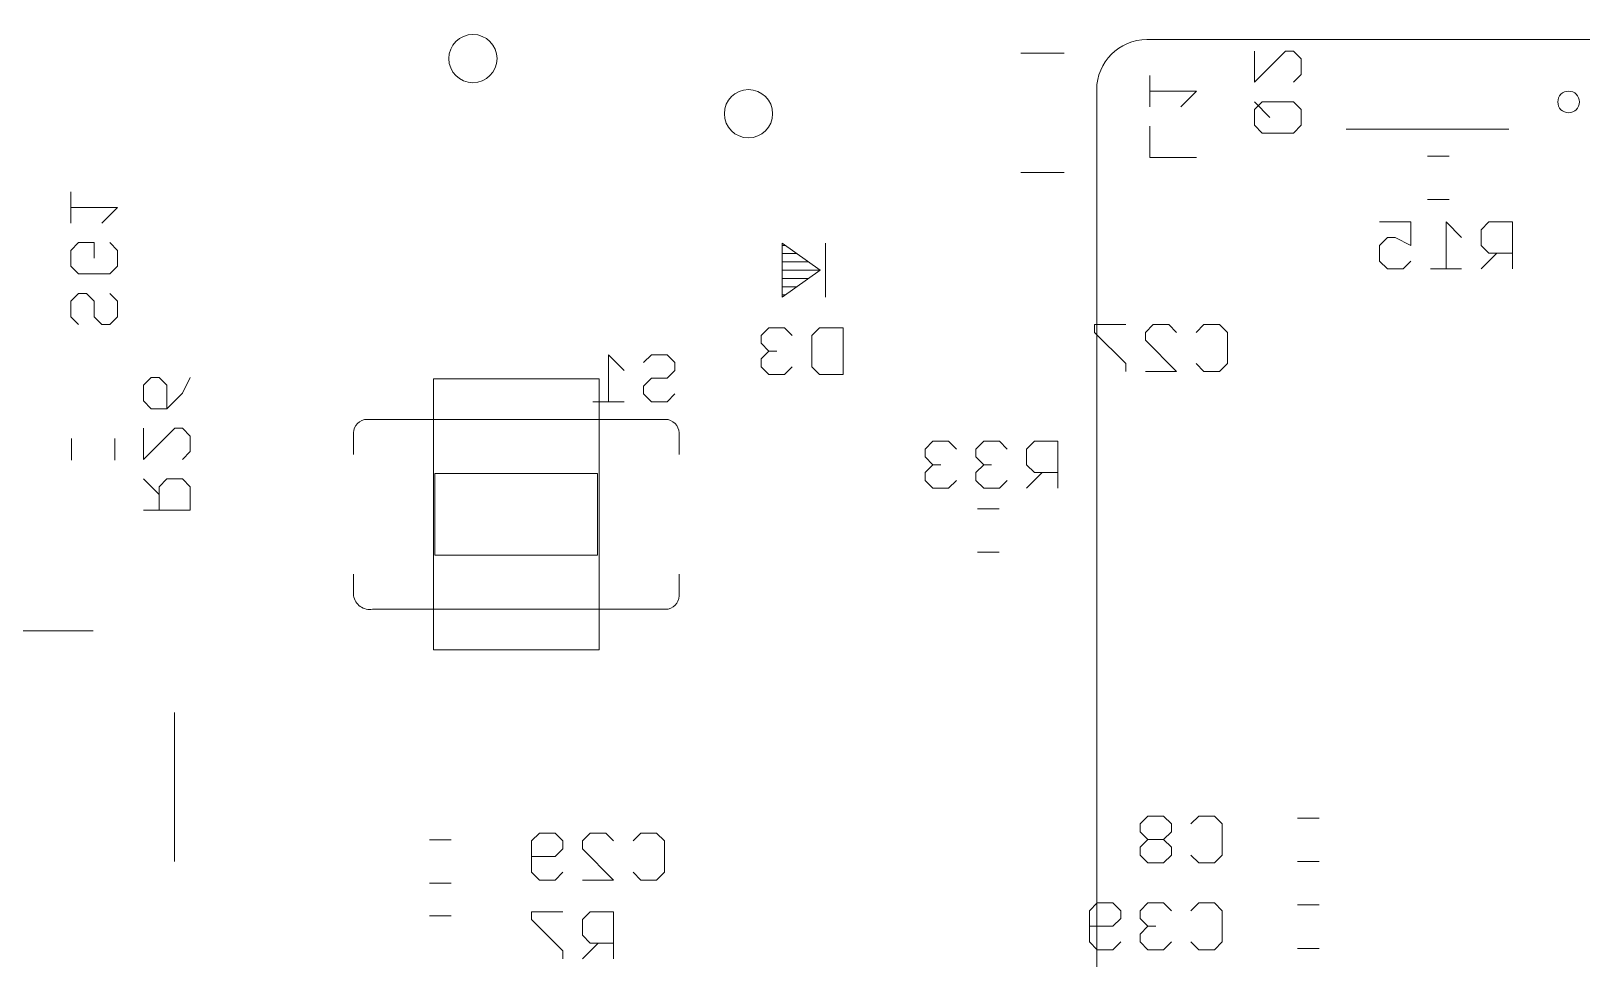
# Model space of a CAD drawing. Header units: millimetres. Extents: x -300 to -177, y 79 to 147.
# Drawn here: x -282.25 to -253.66, y 113.27 to 130.38 of the extents above; entities that cross this region are included whole.
import ezdxf

# ---------------------------------------------------------------- set-up
doc = ezdxf.new("R2010")
doc.units = ezdxf.units.MM
doc.header["$MEASUREMENT"] = 0
doc.layers.add('cut', color=7, linetype='Continuous')
doc.layers.add('reference', color=7, linetype='Continuous')

msp = doc.modelspace()

# ---------------------------------------------------------------- linework, layer by layer
at = {"layer": 'cut', "color": 250, "lineweight": 9}
msp.add_lwpolyline([(-274.8305, 118.9696), (-271.7805, 118.9696), (-271.7805, 123.9696), (-274.8305, 123.9696), (-274.8305, 118.9696)], close=True, dxfattribs=at)
for points, knots in [([(-197.1254, 145.9896), (-197.1254, 145.9896), (-196.2554, 145.7996), (-196.2554, 145.7996), (-196.2554, 145.7996), (-196.2554, 145.7996), (-195.5054, 145.6396), (-195.5054, 145.6396), (-195.5054, 145.6396), (-195.5054, 145.6396), (-194.3554, 145.3596), (-194.3554, 145.3596), (-194.3554, 145.3596), (-194.3554, 145.3596), (-193.5554, 145.1596), (-193.5554, 145.1596), (-193.5554, 145.1596), (-192.4998, 144.849), (-191.6513, 144.6358), (-190.6654, 144.3496), (-190.6654, 144.3496), (-190.6654, 144.3496), (-189.4954, 143.9796), (-189.4954, 143.9796), (-189.4954, 143.9796), (-189.4954, 143.9796), (-188.5654, 143.6796), (-188.5654, 143.6796), (-188.5654, 143.6796), (-188.5654, 143.6796), (-187.8954, 143.4496), (-187.8954, 143.4496), (-187.8954, 143.4496), (-187.8954, 143.4496), (-187.3354, 143.2596), (-187.3354, 143.2596), (-187.3354, 143.2596), (-186.4341, 142.9285), (-185.1783, 142.4534), (-184.3154, 142.1096), (-184.3154, 142.1096), (-184.3154, 142.1096), (-183.7054, 141.8596), (-183.7054, 141.8596), (-183.7054, 141.8596), (-183.7054, 141.8596), (-182.8354, 141.4896), (-182.8354, 141.4896), (-182.8354, 141.4896), (-182.8354, 141.4896), (-181.8254, 141.0496), (-181.8254, 141.0496), (-181.8254, 141.0496), (-181.8254, 141.0496), (-180.9854, 140.6696), (-180.9854, 140.6696), (-180.9854, 140.6696), (-180.6379, 140.5092), (-178.9287, 139.6762), (-178.9117, 139.6665), (-178.9117, 139.6665), (-177.959, 139.1488), (-177.3314, 138.1622), (-177.3054, 137.0696), (-177.3054, 137.0696), (-177.3054, 137.0696), (-177.3055, 88.4696), (-177.3055, 88.4696), (-177.3055, 88.4696), (-177.3055, 83.499), (-181.3349, 79.4696), (-186.3054, 79.4696), (-186.3054, 79.4696), (-186.3054, 79.4696), (-276.0913, 79.4696), (-276.0913, 79.4696), (-276.0913, 79.4696), (-276.3565, 79.4696), (-276.6108, 79.575), (-276.7984, 79.7625), (-276.7984, 79.7625), (-276.7984, 79.7625), (-276.9125, 79.8767), (-276.9125, 79.8767), (-276.9125, 79.8767), (-277.1001, 80.0642), (-277.3544, 80.1696), (-277.6197, 80.1696), (-277.6197, 80.1696), (-277.6197, 80.1696), (-285.9913, 80.1696), (-285.9913, 80.1696), (-285.9913, 80.1696), (-286.2565, 80.1696), (-286.5108, 80.0642), (-286.6984, 79.8767), (-286.6984, 79.8767), (-286.6984, 79.8767), (-286.8125, 79.7625), (-286.8125, 79.7625), (-286.8125, 79.7625), (-287.0001, 79.575), (-287.2544, 79.4696), (-287.5197, 79.4696), (-287.5197, 79.4696), (-287.5197, 79.4696), (-287.9055, 79.4696), (-287.9055, 79.4696), (-287.9055, 79.4696), (-290.2924, 79.4696), (-292.5816, 80.4178), (-294.2694, 82.1056), (-294.2694, 82.1056), (-295.9572, 83.7935), (-296.9055, 86.0827), (-296.9055, 88.4696), (-296.9055, 88.4696), (-296.9055, 88.4696), (-296.9054, 137.0697), (-296.9054, 137.0697), (-296.9054, 137.0697), (-296.8795, 138.1622), (-296.2519, 139.1554), (-295.2992, 139.6665), (-295.2992, 139.6665), (-294.1017, 140.3089), (-293.8755, 140.3696), (-293.2255, 140.6696), (-293.2255, 140.6696), (-293.2255, 140.6696), (-292.3855, 141.0496), (-292.3855, 141.0496), (-292.3855, 141.0496), (-292.3855, 141.0496), (-291.3755, 141.4896), (-291.3755, 141.4896), (-291.3755, 141.4896), (-291.3755, 141.4896), (-290.5055, 141.8596), (-290.5055, 141.8596), (-290.5055, 141.8596), (-290.5055, 141.8596), (-289.8955, 142.1096), (-289.8955, 142.1096), (-289.8955, 142.1096), (-289.0049, 142.4644), (-287.8148, 142.9145), (-286.8755, 143.2596), (-286.8755, 143.2596), (-286.8755, 143.2596), (-286.3155, 143.4496), (-286.3155, 143.4496), (-286.3155, 143.4496), (-286.3155, 143.4496), (-285.6455, 143.6796), (-285.6455, 143.6796), (-285.6455, 143.6796), (-285.6455, 143.6796), (-284.7155, 143.9796), (-284.7155, 143.9796), (-284.7155, 143.9796), (-284.7155, 143.9796), (-283.5455, 144.3496), (-283.5455, 144.3496), (-283.5455, 144.3496), (-282.5597, 144.6358), (-281.7105, 144.8493), (-280.6555, 145.1596), (-280.6555, 145.1596), (-280.6555, 145.1596), (-279.8555, 145.3596), (-279.8555, 145.3596), (-279.8555, 145.3596), (-279.8555, 145.3596), (-278.7055, 145.6396), (-278.7055, 145.6396), (-278.7055, 145.6396), (-278.7055, 145.6396), (-277.9555, 145.7996), (-277.9555, 145.7996), (-277.9555, 145.7996), (-277.9555, 145.7996), (-277.0855, 145.9896), (-277.0855, 145.9896), (-277.0855, 145.9896), (-276.4395, 146.1317), (-274.7135, 146.4389), (-273.9055, 146.5696), (-273.9055, 146.5696), (-273.9055, 146.5696), (-272.9855, 146.7096), (-272.9855, 146.7096), (-272.9855, 146.7096), (-272.9855, 146.7096), (-272.1055, 146.8396), (-272.1055, 146.8396), (-272.1055, 146.8396), (-272.1055, 146.8396), (-270.9155, 146.9896), (-270.9155, 146.9896), (-270.9155, 146.9896), (-269.7953, 147.1262), (-268.5842, 147.2062), (-267.3855, 147.3296), (-267.3855, 147.3296), (-267.3855, 147.3296), (-266.4855, 147.3896), (-266.4855, 147.3896), (-266.4855, 147.3896), (-266.4855, 147.3896), (-264.9055, 147.4696), (-264.9055, 147.4696), (-264.9055, 147.4696), (-264.9055, 147.4696), (-262.6055, 147.4696), (-262.6055, 147.4696), (-262.6055, 147.4696), (-261.8098, 147.4696), (-261.0467, 147.1535), (-260.4841, 146.5909), (-260.4841, 146.5909), (-259.9215, 146.0283), (-259.6055, 145.2652), (-259.6055, 144.4696), (-259.6055, 144.4696), (-259.6055, 143.9922), (-259.4158, 143.5344), (-259.0782, 143.1968), (-259.0782, 143.1968), (-258.7407, 142.8592), (-258.2828, 142.6696), (-257.8055, 142.6696), (-257.8055, 142.6696), (-257.8055, 142.6696), (-216.4054, 142.6696), (-216.4054, 142.6696), (-216.4054, 142.6696), (-215.4113, 142.6696), (-214.6055, 143.4755), (-214.6054, 144.4696), (-214.6054, 144.4696), (-214.6054, 145.2652), (-214.2894, 146.0283), (-213.7268, 146.5909), (-213.7268, 146.5909), (-213.1642, 147.1535), (-212.4011, 147.4696), (-211.6054, 147.4696), (-211.6054, 147.4696), (-211.6054, 147.4696), (-209.3054, 147.4696), (-209.3054, 147.4696), (-209.3054, 147.4696), (-209.3054, 147.4696), (-207.7254, 147.3896), (-207.7254, 147.3896), (-207.7254, 147.3896), (-207.7254, 147.3896), (-206.8254, 147.3296), (-206.8254, 147.3296), (-206.8254, 147.3296), (-205.6281, 147.2065), (-204.4149, 147.1261), (-203.2954, 146.9896), (-203.2954, 146.9896), (-203.2954, 146.9896), (-202.1054, 146.8396), (-202.1054, 146.8396), (-202.1054, 146.8396), (-202.1054, 146.8396), (-201.2254, 146.7096), (-201.2254, 146.7096), (-201.2254, 146.7096), (-201.2254, 146.7096), (-200.3054, 146.5696), (-200.3054, 146.5696), (-200.3054, 146.5696), (-199.4976, 146.4389), (-197.771, 146.1316), (-197.1254, 145.9896)], [0, 0, 0, 0, 0.0140845, 0.0140845, 0.0140845, 0.0140845, 0.028169, 0.028169, 0.028169, 0.028169, 0.0422535, 0.0422535, 0.0422535, 0.0422535, 0.056338, 0.056338, 0.056338, 0.056338, 0.0704225, 0.0704225, 0.0704225, 0.0704225, 0.084507, 0.084507, 0.084507, 0.084507, 0.0985915, 0.0985915, 0.0985915, 0.0985915, 0.1126761, 0.1126761, 0.1126761, 0.1126761, 0.1267606, 0.1267606, 0.1267606, 0.1267606, 0.1408451, 0.1408451, 0.1408451, 0.1408451, 0.1549296, 0.1549296, 0.1549296, 0.1549296, 0.1690141, 0.1690141, 0.1690141, 0.1690141, 0.1830986, 0.1830986, 0.1830986, 0.1830986, 0.1971831, 0.1971831, 0.1971831, 0.1971831, 0.2112676, 0.2112676, 0.2112676, 0.2112676, 0.2253521, 0.2253521, 0.2253521, 0.2253521, 0.2394366, 0.2394366, 0.2394366, 0.2394366, 0.2535211, 0.2535211, 0.2535211, 0.2535211, 0.2676056, 0.2676056, 0.2676056, 0.2676056, 0.2816901, 0.2816901, 0.2816901, 0.2816901, 0.2957746, 0.2957746, 0.2957746, 0.2957746, 0.3098592, 0.3098592, 0.3098592, 0.3098592, 0.3239437, 0.3239437, 0.3239437, 0.3239437, 0.3380282, 0.3380282, 0.3380282, 0.3380282, 0.3521127, 0.3521127, 0.3521127, 0.3521127, 0.3661972, 0.3661972, 0.3661972, 0.3661972, 0.3802817, 0.3802817, 0.3802817, 0.3802817, 0.3943662, 0.3943662, 0.3943662, 0.3943662, 0.4084507, 0.4084507, 0.4084507, 0.4084507, 0.4225352, 0.4225352, 0.4225352, 0.4225352, 0.4366197, 0.4366197, 0.4366197, 0.4366197, 0.4507042, 0.4507042, 0.4507042, 0.4507042, 0.4647887, 0.4647887, 0.4647887, 0.4647887, 0.4788732, 0.4788732, 0.4788732, 0.4788732, 0.4929577, 0.4929577, 0.4929577, 0.4929577, 0.5070423, 0.5070423, 0.5070423, 0.5070423, 0.5211268, 0.5211268, 0.5211268, 0.5211268, 0.5352113, 0.5352113, 0.5352113, 0.5352113, 0.5492958, 0.5492958, 0.5492958, 0.5492958, 0.5633803, 0.5633803, 0.5633803, 0.5633803, 0.5774648, 0.5774648, 0.5774648, 0.5774648, 0.5915493, 0.5915493, 0.5915493, 0.5915493, 0.6056338, 0.6056338, 0.6056338, 0.6056338, 0.6197183, 0.6197183, 0.6197183, 0.6197183, 0.6338028, 0.6338028, 0.6338028, 0.6338028, 0.6478873, 0.6478873, 0.6478873, 0.6478873, 0.6619718, 0.6619718, 0.6619718, 0.6619718, 0.6760563, 0.6760563, 0.6760563, 0.6760563, 0.6901408, 0.6901408, 0.6901408, 0.6901408, 0.7042254, 0.7042254, 0.7042254, 0.7042254, 0.7183099, 0.7183099, 0.7183099, 0.7183099, 0.7323944, 0.7323944, 0.7323944, 0.7323944, 0.7464789, 0.7464789, 0.7464789, 0.7464789, 0.7605634, 0.7605634, 0.7605634, 0.7605634, 0.7746479, 0.7746479, 0.7746479, 0.7746479, 0.7887324, 0.7887324, 0.7887324, 0.7887324, 0.8028169, 0.8028169, 0.8028169, 0.8028169, 0.8169014, 0.8169014, 0.8169014, 0.8169014, 0.8309859, 0.8309859, 0.8309859, 0.8309859, 0.8450704, 0.8450704, 0.8450704, 0.8450704, 0.8591549, 0.8591549, 0.8591549, 0.8591549, 0.8732394, 0.8732394, 0.8732394, 0.8732394, 0.8873239, 0.8873239, 0.8873239, 0.8873239, 0.9014085, 0.9014085, 0.9014085, 0.9014085, 0.915493, 0.915493, 0.915493, 0.915493, 0.9295775, 0.9295775, 0.9295775, 0.9295775, 0.943662, 0.943662, 0.943662, 0.943662, 0.9577465, 0.9577465, 0.9577465, 0.9577465, 0.971831, 0.971831, 0.971831, 0.971831, 1, 1, 1, 1]), ([(-212.6295, 138.2195), (-212.6295, 138.2195), (-212.2813, 138.2195), (-212.2813, 138.2195), (-212.2813, 138.2195), (-211.9095, 138.2195), (-211.6054, 137.9154), (-211.6054, 137.5436), (-211.6054, 137.5436), (-211.6054, 137.5436), (-211.6054, 129.4883), (-211.6054, 129.4883), (-211.6054, 129.4883), (-211.6054, 129.4583), (-211.6075, 129.4287), (-211.6113, 129.3997), (-211.6113, 129.3997), (-211.6075, 129.3657), (-211.6054, 129.3312), (-211.6054, 129.2963), (-211.6054, 129.2963), (-211.6054, 129.2963), (-211.6054, 97.6427), (-211.6054, 97.6427), (-211.6054, 97.6427), (-211.6054, 97.1349), (-212.0208, 96.7195), (-212.5286, 96.7195), (-212.5286, 96.7195), (-212.5286, 96.7195), (-261.6822, 96.7195), (-261.6822, 96.7195), (-261.6822, 96.7195), (-262.19, 96.7195), (-262.6054, 97.1349), (-262.6054, 97.6427), (-262.6054, 97.6427), (-262.6054, 97.6427), (-262.6054, 129.2963), (-262.6054, 129.2963), (-262.6054, 129.2963), (-262.6054, 129.8041), (-262.19, 130.2195), (-261.6822, 130.2195), (-261.6822, 130.2195), (-261.6822, 130.2195), (-213.3054, 130.2195), (-213.3054, 130.2195), (-213.3054, 130.2195), (-213.3054, 130.2195), (-213.3054, 137.5436), (-213.3054, 137.5436), (-213.3054, 137.5436), (-213.3054, 137.9154), (-213.0013, 138.2195), (-212.6295, 138.2195)], [0, 0, 0, 0, 0.0666667, 0.0666667, 0.0666667, 0.0666667, 0.1333333, 0.1333333, 0.1333333, 0.1333333, 0.2, 0.2, 0.2, 0.2, 0.2666667, 0.2666667, 0.2666667, 0.2666667, 0.3333333, 0.3333333, 0.3333333, 0.3333333, 0.4, 0.4, 0.4, 0.4, 0.4666667, 0.4666667, 0.4666667, 0.4666667, 0.5333333, 0.5333333, 0.5333333, 0.5333333, 0.6, 0.6, 0.6, 0.6, 0.6666667, 0.6666667, 0.6666667, 0.6666667, 0.7333333, 0.7333333, 0.7333333, 0.7333333, 0.8, 0.8, 0.8, 0.8, 0.8666667, 0.8666667, 0.8666667, 0.8666667, 1, 1, 1, 1])]:
    msp.add_open_spline(points, degree=3, knots=knots, dxfattribs=at)
at = {"layer": 'reference', "color": 242, "lineweight": 9}
for points, knots in [([(-273.661, 129.8696), (-273.661, 130.1151), (-273.86, 130.3141), (-274.1055, 130.3141), (-274.1055, 130.3141), (-274.351, 130.3141), (-274.55, 130.1151), (-274.55, 129.8696), (-274.55, 129.8696), (-274.55, 129.6241), (-274.351, 129.4251), (-274.1055, 129.4251), (-274.1055, 129.4251), (-273.86, 129.4251), (-273.661, 129.6241), (-273.661, 129.8696)], [0, 0, 0, 0, 0.2, 0.2, 0.2, 0.2, 0.4, 0.4, 0.4, 0.4, 0.6, 0.6, 0.6, 0.6, 1, 1, 1, 1]), ([(-268.581, 128.8536), (-268.581, 129.0991), (-268.78, 129.2981), (-269.0255, 129.2981), (-269.0255, 129.2981), (-269.271, 129.2981), (-269.47, 129.0991), (-269.47, 128.8536), (-269.47, 128.8536), (-269.47, 128.6081), (-269.271, 128.4091), (-269.0255, 128.4091), (-269.0255, 128.4091), (-268.78, 128.4091), (-268.581, 128.6081), (-268.581, 128.8536)], [0, 0, 0, 0, 0.2, 0.2, 0.2, 0.2, 0.4, 0.4, 0.4, 0.4, 0.6, 0.6, 0.6, 0.6, 1, 1, 1, 1]), ([(-253.7055, 129.0696), (-253.7055, 129.1801), (-253.795, 129.2696), (-253.9054, 129.2696), (-253.9054, 129.2696), (-254.0159, 129.2696), (-254.1054, 129.1801), (-254.1054, 129.0696), (-254.1054, 129.0696), (-254.1055, 128.9591), (-254.0159, 128.8696), (-253.9055, 128.8696), (-253.9055, 128.8696), (-253.795, 128.8696), (-253.7055, 128.9591), (-253.7055, 129.0696)], [0, 0, 0, 0, 0.2, 0.2, 0.2, 0.2, 0.4, 0.4, 0.4, 0.4, 0.6, 0.6, 0.6, 0.6, 1, 1, 1, 1]), ([(-276.0555, 123.2196), (-276.1218, 123.2196), (-276.1853, 123.1933), (-276.2322, 123.1464), (-276.2322, 123.1464), (-276.2791, 123.0995), (-276.3055, 123.0359), (-276.3055, 122.9696)], [0, 0, 0, 0, 0.3333333, 0.3333333, 0.3333333, 0.3333333, 1, 1, 1, 1]), ([(-270.3055, 122.9696), (-270.3055, 123.0359), (-270.3318, 123.0995), (-270.3787, 123.1464), (-270.3787, 123.1464), (-270.4256, 123.1933), (-270.4891, 123.2196), (-270.5555, 123.2196)], [0, 0, 0, 0, 0.3333333, 0.3333333, 0.3333333, 0.3333333, 1, 1, 1, 1]), ([(-276.3054, 119.9696), (-276.2922, 119.8901), (-276.2478, 119.819), (-276.1822, 119.7721), (-276.1822, 119.7721), (-276.1166, 119.7253), (-276.035, 119.7064), (-275.9555, 119.7196)], [0, 0, 0, 0, 0.3333333, 0.3333333, 0.3333333, 0.3333333, 1, 1, 1, 1])]:
    msp.add_open_spline(points, degree=3, knots=knots, dxfattribs=at)
for points in [[(-263.2055, 129.9696), (-263.2055, 129.9696), (-264.0055, 129.9696), (-264.0055, 129.9696)], [(-259.6993, 130.0085), (-259.6993, 130.0085), (-259.6993, 129.4323), (-259.6993, 129.4323)], [(-259.6993, 129.4323), (-259.6993, 129.4323), (-259.1231, 130.0085), (-259.1231, 130.0085)], [(-259.1231, 130.0085), (-259.1231, 130.0085), (-258.979, 130.0085), (-258.979, 130.0085)], [(-258.979, 130.0085), (-258.979, 130.0085), (-258.835, 129.8644), (-258.835, 129.8644)], [(-258.835, 129.8644), (-258.835, 129.8644), (-258.835, 129.5763), (-258.835, 129.5763)], [(-261.6293, 128.9813), (-261.6293, 128.9813), (-261.6293, 129.5575), (-261.6293, 129.5575)], [(-258.835, 129.5763), (-258.835, 129.5763), (-258.979, 129.4323), (-258.979, 129.4323)], [(-260.7649, 129.2694), (-260.7649, 129.2694), (-261.6293, 129.2694), (-261.6293, 129.2694)], [(-261.053, 128.9813), (-261.053, 128.9813), (-260.7649, 129.2694), (-260.7649, 129.2694)], [(-259.5552, 129.073), (-259.5552, 129.073), (-259.6993, 128.9289), (-259.6993, 128.9289)], [(-259.4112, 128.7849), (-259.4112, 128.7849), (-259.6993, 129.073), (-259.6993, 129.073)], [(-258.979, 129.073), (-258.979, 129.073), (-259.5552, 129.073), (-259.5552, 129.073)], [(-258.835, 128.9289), (-258.835, 128.9289), (-258.979, 129.073), (-258.979, 129.073)], [(-259.6993, 128.9289), (-259.6993, 128.9289), (-259.6993, 128.6408), (-259.6993, 128.6408)], [(-258.835, 128.6408), (-258.835, 128.6408), (-258.835, 128.9289), (-258.835, 128.9289)], [(-261.6293, 128.0458), (-261.6293, 128.0458), (-261.6293, 128.622), (-261.6293, 128.622)], [(-259.6993, 128.6408), (-259.6993, 128.6408), (-259.5552, 128.4968), (-259.5552, 128.4968)], [(-259.5552, 128.4968), (-259.5552, 128.4968), (-258.979, 128.4968), (-258.979, 128.4968)], [(-258.979, 128.4968), (-258.979, 128.4968), (-258.835, 128.6408), (-258.835, 128.6408)], [(-255.0055, 128.5696), (-255.0055, 128.5696), (-258.0055, 128.5696), (-258.0055, 128.5696)], [(-260.7649, 128.0458), (-260.7649, 128.0458), (-261.6293, 128.0458), (-261.6293, 128.0458)], [(-256.1055, 128.0696), (-256.1055, 128.0696), (-256.5055, 128.0696), (-256.5055, 128.0696)], [(-263.2055, 127.7696), (-263.2055, 127.7696), (-264.0055, 127.7696), (-264.0055, 127.7696)], [(-281.5193, 126.8368), (-281.5193, 126.8368), (-281.5193, 127.4131), (-281.5193, 127.4131)], [(-256.1055, 127.2696), (-256.1055, 127.2696), (-256.5055, 127.2696), (-256.5055, 127.2696)], [(-280.655, 127.125), (-280.655, 127.125), (-281.5193, 127.125), (-281.5193, 127.125)], [(-280.9431, 126.8368), (-280.9431, 126.8368), (-280.655, 127.125), (-280.655, 127.125)], [(-257.3899, 126.8586), (-257.3899, 126.8586), (-256.8137, 126.8586), (-256.8137, 126.8586)], [(-256.8137, 126.8586), (-256.8137, 126.8586), (-256.8137, 126.4265), (-256.8137, 126.4265)], [(-255.8782, 126.5705), (-255.8782, 126.5705), (-256.1663, 126.8586), (-256.1663, 126.8586)], [(-256.1663, 126.8586), (-256.1663, 126.8586), (-256.1663, 125.9943), (-256.1663, 125.9943)], [(-255.3749, 126.8586), (-255.3749, 126.8586), (-255.5189, 126.7146), (-255.5189, 126.7146)], [(-255.5189, 126.7146), (-255.5189, 126.7146), (-255.5189, 126.4265), (-255.5189, 126.4265)], [(-254.9427, 126.8586), (-254.9427, 126.8586), (-255.3749, 126.8586), (-255.3749, 126.8586)], [(-254.9427, 125.9943), (-254.9427, 125.9943), (-254.9427, 126.8586), (-254.9427, 126.8586)], [(-281.5193, 126.3335), (-281.5193, 126.3335), (-281.3752, 126.4775), (-281.3752, 126.4775)], [(-281.3752, 126.4775), (-281.3752, 126.4775), (-281.0871, 126.4775), (-281.0871, 126.4775)], [(-281.0871, 126.4775), (-281.0871, 126.4775), (-281.0871, 126.1894), (-281.0871, 126.1894)], [(-280.799, 126.4775), (-280.799, 126.4775), (-280.655, 126.3335), (-280.655, 126.3335)], [(-267.7055, 125.9696), (-267.7055, 125.9696), (-268.4055, 126.4696), (-268.4055, 126.4696)], [(-268.4055, 126.4696), (-268.4055, 126.4696), (-268.4055, 125.4696), (-268.4055, 125.4696)], [(-268.3456, 126.4268), (-268.3456, 126.4268), (-268.4055, 126.4268), (-268.4055, 126.4268)], [(-267.6055, 126.4696), (-267.6055, 126.4696), (-267.6055, 125.4696), (-267.6055, 125.4696)], [(-257.2459, 126.5705), (-257.2459, 126.5705), (-257.3899, 126.4265), (-257.3899, 126.4265)], [(-257.3899, 126.4265), (-257.3899, 126.4265), (-257.3899, 126.1384), (-257.3899, 126.1384)], [(-257.1018, 126.5705), (-257.1018, 126.5705), (-257.2459, 126.5705), (-257.2459, 126.5705)], [(-256.8137, 126.4265), (-256.8137, 126.4265), (-257.1018, 126.5705), (-257.1018, 126.5705)], [(-255.5189, 126.4265), (-255.5189, 126.4265), (-255.3749, 126.2824), (-255.3749, 126.2824)], [(-281.5193, 126.0454), (-281.5193, 126.0454), (-281.5193, 126.3335), (-281.5193, 126.3335)], [(-280.655, 126.3335), (-280.655, 126.3335), (-280.655, 126.0454), (-280.655, 126.0454)], [(-268.1322, 126.2744), (-268.1322, 126.2744), (-268.4055, 126.2744), (-268.4055, 126.2744)], [(-267.9189, 126.122), (-267.9189, 126.122), (-268.4055, 126.122), (-268.4055, 126.122)], [(-257.3899, 126.1384), (-257.3899, 126.1384), (-257.2459, 125.9943), (-257.2459, 125.9943)], [(-256.9578, 125.9943), (-256.9578, 125.9943), (-256.8137, 126.1384), (-256.8137, 126.1384)], [(-255.2308, 126.2824), (-255.2308, 126.2824), (-255.5189, 125.9943), (-255.5189, 125.9943)], [(-255.3749, 126.2824), (-255.3749, 126.2824), (-254.9427, 126.2824), (-254.9427, 126.2824)], [(-281.3752, 125.9013), (-281.3752, 125.9013), (-281.5193, 126.0454), (-281.5193, 126.0454)], [(-280.799, 125.9013), (-280.799, 125.9013), (-281.3752, 125.9013), (-281.3752, 125.9013)], [(-280.655, 126.0454), (-280.655, 126.0454), (-280.799, 125.9013), (-280.799, 125.9013)], [(-268.4055, 125.4696), (-268.4055, 125.4696), (-267.7055, 125.9696), (-267.7055, 125.9696)], [(-267.7055, 125.9696), (-267.7055, 125.9696), (-268.4055, 125.9696), (-268.4055, 125.9696)], [(-267.9189, 125.8172), (-267.9189, 125.8172), (-268.4055, 125.8172), (-268.4055, 125.8172)], [(-257.2459, 125.9943), (-257.2459, 125.9943), (-256.9578, 125.9943), (-256.9578, 125.9943)], [(-255.8782, 125.9943), (-255.8782, 125.9943), (-256.4544, 125.9943), (-256.4544, 125.9943)], [(-281.3752, 125.542), (-281.3752, 125.542), (-281.5193, 125.398), (-281.5193, 125.398)], [(-281.2312, 125.542), (-281.2312, 125.542), (-281.3752, 125.542), (-281.3752, 125.542)], [(-281.0871, 125.398), (-281.0871, 125.398), (-281.2312, 125.542), (-281.2312, 125.542)], [(-280.799, 125.542), (-280.799, 125.542), (-280.655, 125.398), (-280.655, 125.398)], [(-268.1322, 125.6648), (-268.1322, 125.6648), (-268.4055, 125.6648), (-268.4055, 125.6648)], [(-281.5193, 125.398), (-281.5193, 125.398), (-281.5193, 125.1099), (-281.5193, 125.1099)], [(-281.0871, 125.1099), (-281.0871, 125.1099), (-281.0871, 125.398), (-281.0871, 125.398)], [(-280.655, 125.398), (-280.655, 125.398), (-280.655, 125.1099), (-280.655, 125.1099)], [(-268.3456, 125.5124), (-268.3456, 125.5124), (-268.4055, 125.5124), (-268.4055, 125.5124)], [(-281.5193, 125.1099), (-281.5193, 125.1099), (-281.3752, 124.9658), (-281.3752, 124.9658)], [(-280.9431, 124.9658), (-280.9431, 124.9658), (-281.0871, 125.1099), (-281.0871, 125.1099)], [(-280.799, 124.9658), (-280.799, 124.9658), (-280.9431, 124.9658), (-280.9431, 124.9658)], [(-280.655, 125.1099), (-280.655, 125.1099), (-280.799, 124.9658), (-280.799, 124.9658)], [(-262.0679, 124.9683), (-262.0679, 124.9683), (-262.6441, 124.9683), (-262.6441, 124.9683)], [(-262.6441, 124.9683), (-262.6441, 124.9683), (-262.6441, 124.8242), (-262.6441, 124.8242)], [(-261.7086, 124.8242), (-261.7086, 124.8242), (-261.5645, 124.9683), (-261.5645, 124.9683)], [(-261.5645, 124.9683), (-261.5645, 124.9683), (-261.2764, 124.9683), (-261.2764, 124.9683)], [(-261.2764, 124.9683), (-261.2764, 124.9683), (-261.1324, 124.8242), (-261.1324, 124.8242)], [(-260.7731, 124.8242), (-260.7731, 124.8242), (-260.629, 124.9683), (-260.629, 124.9683)], [(-260.629, 124.9683), (-260.629, 124.9683), (-260.3409, 124.9683), (-260.3409, 124.9683)], [(-260.3409, 124.9683), (-260.3409, 124.9683), (-260.1969, 124.8242), (-260.1969, 124.8242)], [(-268.6494, 124.9102), (-268.6494, 124.9102), (-268.7935, 124.7661), (-268.7935, 124.7661)], [(-268.7935, 124.7661), (-268.7935, 124.7661), (-268.7935, 124.622), (-268.7935, 124.622)], [(-268.3613, 124.9102), (-268.3613, 124.9102), (-268.6494, 124.9102), (-268.6494, 124.9102)], [(-268.2172, 124.7661), (-268.2172, 124.7661), (-268.3613, 124.9102), (-268.3613, 124.9102)], [(-267.8579, 124.7661), (-267.8579, 124.7661), (-267.7139, 124.9102), (-267.7139, 124.9102)], [(-267.8579, 124.1899), (-267.8579, 124.1899), (-267.8579, 124.7661), (-267.8579, 124.7661)], [(-267.7139, 124.9102), (-267.7139, 124.9102), (-267.2817, 124.9102), (-267.2817, 124.9102)], [(-267.2817, 124.9102), (-267.2817, 124.9102), (-267.2817, 124.0458), (-267.2817, 124.0458)], [(-262.6441, 124.8242), (-262.6441, 124.8242), (-262.0679, 124.248), (-262.0679, 124.248)], [(-261.7086, 124.6802), (-261.7086, 124.6802), (-261.7086, 124.8242), (-261.7086, 124.8242)], [(-261.1324, 124.1039), (-261.1324, 124.1039), (-261.7086, 124.6802), (-261.7086, 124.6802)], [(-260.1969, 124.8242), (-260.1969, 124.8242), (-260.1969, 124.248), (-260.1969, 124.248)], [(-271.3172, 124.122), (-271.3172, 124.122), (-271.6053, 124.4101), (-271.6053, 124.4101)], [(-271.6053, 124.4101), (-271.6053, 124.4101), (-271.6053, 123.5458), (-271.6053, 123.5458)], [(-270.9579, 124.2661), (-270.9579, 124.2661), (-270.8139, 124.4101), (-270.8139, 124.4101)], [(-270.8139, 124.4101), (-270.8139, 124.4101), (-270.5258, 124.4101), (-270.5258, 124.4101)], [(-270.5258, 124.4101), (-270.5258, 124.4101), (-270.3817, 124.2661), (-270.3817, 124.2661)], [(-268.7935, 124.622), (-268.7935, 124.622), (-268.6494, 124.478), (-268.6494, 124.478)], [(-268.6494, 124.478), (-268.6494, 124.478), (-268.7935, 124.3339), (-268.7935, 124.3339)], [(-268.6494, 124.478), (-268.6494, 124.478), (-268.5053, 124.478), (-268.5053, 124.478)], [(-270.3817, 124.122), (-270.3817, 124.122), (-270.5258, 123.978), (-270.5258, 123.978)], [(-270.3817, 124.2661), (-270.3817, 124.2661), (-270.3817, 124.122), (-270.3817, 124.122)], [(-268.7935, 124.3339), (-268.7935, 124.3339), (-268.7935, 124.1899), (-268.7935, 124.1899)], [(-268.7935, 124.1899), (-268.7935, 124.1899), (-268.6494, 124.0458), (-268.6494, 124.0458)], [(-268.3613, 124.0458), (-268.3613, 124.0458), (-268.2172, 124.1899), (-268.2172, 124.1899)], [(-267.7139, 124.0458), (-267.7139, 124.0458), (-267.8579, 124.1899), (-267.8579, 124.1899)], [(-262.0679, 124.248), (-262.0679, 124.248), (-262.0679, 124.1039), (-262.0679, 124.1039)], [(-261.7086, 124.1039), (-261.7086, 124.1039), (-261.1324, 124.1039), (-261.1324, 124.1039)], [(-260.629, 124.1039), (-260.629, 124.1039), (-260.7731, 124.248), (-260.7731, 124.248)], [(-260.3409, 124.1039), (-260.3409, 124.1039), (-260.629, 124.1039), (-260.629, 124.1039)], [(-260.1969, 124.248), (-260.1969, 124.248), (-260.3409, 124.1039), (-260.3409, 124.1039)], [(-280.1793, 123.849), (-280.1793, 123.849), (-280.0352, 123.9931), (-280.0352, 123.9931)], [(-280.1793, 123.5609), (-280.1793, 123.5609), (-280.1793, 123.849), (-280.1793, 123.849)], [(-280.0352, 123.9931), (-280.0352, 123.9931), (-279.8912, 123.9931), (-279.8912, 123.9931)], [(-279.8912, 123.9931), (-279.8912, 123.9931), (-279.7471, 123.849), (-279.7471, 123.849)], [(-279.7471, 123.849), (-279.7471, 123.849), (-279.7471, 123.4168), (-279.7471, 123.4168)], [(-279.315, 123.9931), (-279.315, 123.9931), (-279.459, 123.7049), (-279.459, 123.7049)], [(-270.8139, 123.978), (-270.8139, 123.978), (-270.9579, 123.8339), (-270.9579, 123.8339)], [(-270.9579, 123.8339), (-270.9579, 123.8339), (-270.9579, 123.6898), (-270.9579, 123.6898)], [(-270.5258, 123.978), (-270.5258, 123.978), (-270.8139, 123.978), (-270.8139, 123.978)], [(-268.6494, 124.0458), (-268.6494, 124.0458), (-268.3613, 124.0458), (-268.3613, 124.0458)], [(-267.2817, 124.0458), (-267.2817, 124.0458), (-267.7139, 124.0458), (-267.7139, 124.0458)], [(-280.0352, 123.4168), (-280.0352, 123.4168), (-280.1793, 123.5609), (-280.1793, 123.5609)], [(-279.459, 123.7049), (-279.459, 123.7049), (-279.7471, 123.4168), (-279.7471, 123.4168)], [(-271.3172, 123.5458), (-271.3172, 123.5458), (-271.8934, 123.5458), (-271.8934, 123.5458)], [(-270.9579, 123.6898), (-270.9579, 123.6898), (-270.8139, 123.5458), (-270.8139, 123.5458)], [(-270.8139, 123.5458), (-270.8139, 123.5458), (-270.5258, 123.5458), (-270.5258, 123.5458)], [(-270.5258, 123.5458), (-270.5258, 123.5458), (-270.3817, 123.6898), (-270.3817, 123.6898)], [(-279.7471, 123.4168), (-279.7471, 123.4168), (-280.0352, 123.4168), (-280.0352, 123.4168)], [(-280.1793, 123.0575), (-280.1793, 123.0575), (-280.1793, 122.4813), (-280.1793, 122.4813)], [(-280.1793, 122.4813), (-280.1793, 122.4813), (-279.6031, 123.0575), (-279.6031, 123.0575)], [(-279.6031, 123.0575), (-279.6031, 123.0575), (-279.459, 123.0575), (-279.459, 123.0575)], [(-279.459, 123.0575), (-279.459, 123.0575), (-279.315, 122.9135), (-279.315, 122.9135)], [(-276.3055, 122.5696), (-276.3055, 122.5696), (-276.3055, 122.9696), (-276.3055, 122.9696)], [(-270.5555, 123.2196), (-270.5555, 123.2196), (-276.0555, 123.2196), (-276.0555, 123.2196)], [(-270.3055, 122.5696), (-270.3055, 122.5696), (-270.3055, 122.9696), (-270.3055, 122.9696)], [(-281.5055, 122.8696), (-281.5055, 122.8696), (-281.5055, 122.4696), (-281.5055, 122.4696)], [(-280.7055, 122.8696), (-280.7055, 122.8696), (-280.7055, 122.4696), (-280.7055, 122.4696)], [(-279.315, 122.9135), (-279.315, 122.9135), (-279.315, 122.6254), (-279.315, 122.6254)], [(-265.6239, 122.8166), (-265.6239, 122.8166), (-265.768, 122.6726), (-265.768, 122.6726)], [(-265.768, 122.6726), (-265.768, 122.6726), (-265.768, 122.5285), (-265.768, 122.5285)], [(-265.3358, 122.8166), (-265.3358, 122.8166), (-265.6239, 122.8166), (-265.6239, 122.8166)], [(-265.1917, 122.6726), (-265.1917, 122.6726), (-265.3358, 122.8166), (-265.3358, 122.8166)], [(-264.6884, 122.8166), (-264.6884, 122.8166), (-264.8324, 122.6726), (-264.8324, 122.6726)], [(-264.8324, 122.6726), (-264.8324, 122.6726), (-264.8324, 122.5285), (-264.8324, 122.5285)], [(-264.4003, 122.8166), (-264.4003, 122.8166), (-264.6884, 122.8166), (-264.6884, 122.8166)], [(-264.2562, 122.6726), (-264.2562, 122.6726), (-264.4003, 122.8166), (-264.4003, 122.8166)], [(-263.7529, 122.8166), (-263.7529, 122.8166), (-263.8969, 122.6726), (-263.8969, 122.6726)], [(-263.8969, 122.6726), (-263.8969, 122.6726), (-263.8969, 122.3845), (-263.8969, 122.3845)], [(-263.3207, 122.8166), (-263.3207, 122.8166), (-263.7529, 122.8166), (-263.7529, 122.8166)], [(-263.3207, 121.9523), (-263.3207, 121.9523), (-263.3207, 122.8166), (-263.3207, 122.8166)], [(-279.315, 122.6254), (-279.315, 122.6254), (-279.459, 122.4813), (-279.459, 122.4813)], [(-265.768, 122.5285), (-265.768, 122.5285), (-265.6239, 122.3845), (-265.6239, 122.3845)], [(-265.6239, 122.3845), (-265.6239, 122.3845), (-265.768, 122.2404), (-265.768, 122.2404)], [(-265.6239, 122.3845), (-265.6239, 122.3845), (-265.4799, 122.3845), (-265.4799, 122.3845)], [(-264.8324, 122.5285), (-264.8324, 122.5285), (-264.6884, 122.3845), (-264.6884, 122.3845)], [(-264.6884, 122.3845), (-264.6884, 122.3845), (-264.8324, 122.2404), (-264.8324, 122.2404)], [(-264.6884, 122.3845), (-264.6884, 122.3845), (-264.5443, 122.3845), (-264.5443, 122.3845)], [(-263.8969, 122.3845), (-263.8969, 122.3845), (-263.7529, 122.2404), (-263.7529, 122.2404)], [(-279.8912, 121.8339), (-279.8912, 121.8339), (-280.1793, 122.122), (-280.1793, 122.122)], [(-279.7471, 122.122), (-279.7471, 122.122), (-279.8912, 121.978), (-279.8912, 121.978)], [(-279.459, 122.122), (-279.459, 122.122), (-279.7471, 122.122), (-279.7471, 122.122)], [(-279.315, 121.978), (-279.315, 121.978), (-279.459, 122.122), (-279.459, 122.122)], [(-271.8055, 122.2196), (-271.8055, 122.2196), (-274.8055, 122.2196), (-274.8055, 122.2196)], [(-274.8055, 120.7196), (-274.8055, 120.7196), (-274.8055, 122.2196), (-274.8055, 122.2196)], [(-271.8055, 120.7196), (-271.8055, 120.7196), (-271.8055, 122.2196), (-271.8055, 122.2196)], [(-265.768, 122.2404), (-265.768, 122.2404), (-265.768, 122.0964), (-265.768, 122.0964)], [(-265.768, 122.0964), (-265.768, 122.0964), (-265.6239, 121.9523), (-265.6239, 121.9523)], [(-265.3358, 121.9523), (-265.3358, 121.9523), (-265.1917, 122.0964), (-265.1917, 122.0964)], [(-264.8324, 122.2404), (-264.8324, 122.2404), (-264.8324, 122.0964), (-264.8324, 122.0964)], [(-264.8324, 122.0964), (-264.8324, 122.0964), (-264.6884, 121.9523), (-264.6884, 121.9523)], [(-264.4003, 121.9523), (-264.4003, 121.9523), (-264.2562, 122.0964), (-264.2562, 122.0964)], [(-263.6088, 122.2404), (-263.6088, 122.2404), (-263.8969, 121.9523), (-263.8969, 121.9523)], [(-263.7529, 122.2404), (-263.7529, 122.2404), (-263.3207, 122.2404), (-263.3207, 122.2404)], [(-279.8912, 121.978), (-279.8912, 121.978), (-279.8912, 121.5458), (-279.8912, 121.5458)], [(-279.315, 121.5458), (-279.315, 121.5458), (-279.315, 121.978), (-279.315, 121.978)], [(-265.6239, 121.9523), (-265.6239, 121.9523), (-265.3358, 121.9523), (-265.3358, 121.9523)], [(-264.6884, 121.9523), (-264.6884, 121.9523), (-264.4003, 121.9523), (-264.4003, 121.9523)], [(-280.1793, 121.5458), (-280.1793, 121.5458), (-279.315, 121.5458), (-279.315, 121.5458)], [(-264.8055, 121.5696), (-264.8055, 121.5696), (-264.4055, 121.5696), (-264.4055, 121.5696)], [(-274.8055, 120.7196), (-274.8055, 120.7196), (-271.8055, 120.7196), (-271.8055, 120.7196)], [(-264.8055, 120.7696), (-264.8055, 120.7696), (-264.4055, 120.7696), (-264.4055, 120.7696)], [(-276.3055, 119.9696), (-276.3055, 119.9696), (-276.3055, 120.3696), (-276.3055, 120.3696)], [(-270.3055, 119.9696), (-270.3055, 119.9696), (-270.3055, 120.3696), (-270.3055, 120.3696)], [(-270.5555, 119.7196), (-270.4174, 119.7196), (-270.3055, 119.8315), (-270.3055, 119.9696)], [(-275.9555, 119.7196), (-275.9555, 119.7196), (-270.5555, 119.7196), (-270.5555, 119.7196)], [(-281.1055, 119.3196), (-281.1055, 119.3196), (-288.3555, 119.3196), (-288.3555, 119.3196)], [(-279.6055, 115.0696), (-279.6055, 115.0696), (-279.6055, 117.8196), (-279.6055, 117.8196)], [(-261.6604, 115.9086), (-261.6604, 115.9086), (-261.8044, 115.7646), (-261.8044, 115.7646)], [(-261.3723, 115.9086), (-261.3723, 115.9086), (-261.6604, 115.9086), (-261.6604, 115.9086)], [(-261.2282, 115.7646), (-261.2282, 115.7646), (-261.3723, 115.9086), (-261.3723, 115.9086)], [(-260.8689, 115.7646), (-260.8689, 115.7646), (-260.7249, 115.9086), (-260.7249, 115.9086)], [(-260.7249, 115.9086), (-260.7249, 115.9086), (-260.4368, 115.9086), (-260.4368, 115.9086)], [(-260.4368, 115.9086), (-260.4368, 115.9086), (-260.2927, 115.7646), (-260.2927, 115.7646)], [(-258.9055, 115.8696), (-258.9055, 115.8696), (-258.5055, 115.8696), (-258.5055, 115.8696)], [(-273.0224, 115.4501), (-273.0224, 115.4501), (-272.8783, 115.5941), (-272.8783, 115.5941)], [(-272.8783, 115.5941), (-272.8783, 115.5941), (-272.5902, 115.5941), (-272.5902, 115.5941)], [(-272.5902, 115.5941), (-272.5902, 115.5941), (-272.4462, 115.4501), (-272.4462, 115.4501)], [(-272.0869, 115.4501), (-272.0869, 115.4501), (-271.9428, 115.5941), (-271.9428, 115.5941)], [(-271.9428, 115.5941), (-271.9428, 115.5941), (-271.6547, 115.5941), (-271.6547, 115.5941)], [(-271.6547, 115.5941), (-271.6547, 115.5941), (-271.5107, 115.4501), (-271.5107, 115.4501)], [(-271.1514, 115.4501), (-271.1514, 115.4501), (-271.0073, 115.5941), (-271.0073, 115.5941)], [(-271.0073, 115.5941), (-271.0073, 115.5941), (-270.7192, 115.5941), (-270.7192, 115.5941)], [(-270.7192, 115.5941), (-270.7192, 115.5941), (-270.5751, 115.4501), (-270.5751, 115.4501)], [(-261.8044, 115.7646), (-261.8044, 115.7646), (-261.8044, 115.6205), (-261.8044, 115.6205)], [(-261.8044, 115.6205), (-261.8044, 115.6205), (-261.6604, 115.4765), (-261.6604, 115.4765)], [(-261.3723, 115.4765), (-261.3723, 115.4765), (-261.2282, 115.6205), (-261.2282, 115.6205)], [(-261.2282, 115.6205), (-261.2282, 115.6205), (-261.2282, 115.7646), (-261.2282, 115.7646)], [(-260.2927, 115.7646), (-260.2927, 115.7646), (-260.2927, 115.1884), (-260.2927, 115.1884)], [(-274.9055, 115.4696), (-274.9055, 115.4696), (-274.5055, 115.4696), (-274.5055, 115.4696)], [(-273.0224, 114.8739), (-273.0224, 114.8739), (-273.0224, 115.4501), (-273.0224, 115.4501)], [(-272.4462, 115.306), (-272.4462, 115.306), (-272.5902, 115.162), (-272.5902, 115.162)], [(-272.4462, 115.4501), (-272.4462, 115.4501), (-272.4462, 115.306), (-272.4462, 115.306)], [(-272.0869, 115.306), (-272.0869, 115.306), (-272.0869, 115.4501), (-272.0869, 115.4501)], [(-271.5107, 114.7298), (-271.5107, 114.7298), (-272.0869, 115.306), (-272.0869, 115.306)], [(-270.5751, 115.4501), (-270.5751, 115.4501), (-270.5751, 114.8739), (-270.5751, 114.8739)], [(-261.6604, 115.4765), (-261.6604, 115.4765), (-261.8044, 115.3324), (-261.8044, 115.3324)], [(-261.8044, 115.3324), (-261.8044, 115.3324), (-261.8044, 115.1884), (-261.8044, 115.1884)], [(-261.3723, 115.4765), (-261.3723, 115.4765), (-261.6604, 115.4765), (-261.6604, 115.4765)], [(-261.2282, 115.3324), (-261.2282, 115.3324), (-261.3723, 115.4765), (-261.3723, 115.4765)], [(-261.2282, 115.1884), (-261.2282, 115.1884), (-261.2282, 115.3324), (-261.2282, 115.3324)], [(-272.5902, 115.162), (-272.5902, 115.162), (-273.0224, 115.162), (-273.0224, 115.162)], [(-261.8044, 115.1884), (-261.8044, 115.1884), (-261.6604, 115.0443), (-261.6604, 115.0443)], [(-261.6604, 115.0443), (-261.6604, 115.0443), (-261.3723, 115.0443), (-261.3723, 115.0443)], [(-261.3723, 115.0443), (-261.3723, 115.0443), (-261.2282, 115.1884), (-261.2282, 115.1884)], [(-260.7249, 115.0443), (-260.7249, 115.0443), (-260.8689, 115.1884), (-260.8689, 115.1884)], [(-260.4368, 115.0443), (-260.4368, 115.0443), (-260.7249, 115.0443), (-260.7249, 115.0443)], [(-260.2927, 115.1884), (-260.2927, 115.1884), (-260.4368, 115.0443), (-260.4368, 115.0443)], [(-258.9055, 115.0696), (-258.9055, 115.0696), (-258.5055, 115.0696), (-258.5055, 115.0696)], [(-274.9055, 114.6696), (-274.9055, 114.6696), (-274.5055, 114.6696), (-274.5055, 114.6696)], [(-272.8783, 114.7298), (-272.8783, 114.7298), (-273.0224, 114.8739), (-273.0224, 114.8739)], [(-272.5902, 114.7298), (-272.5902, 114.7298), (-272.8783, 114.7298), (-272.8783, 114.7298)], [(-272.4462, 114.8739), (-272.4462, 114.8739), (-272.5902, 114.7298), (-272.5902, 114.7298)], [(-272.0869, 114.7298), (-272.0869, 114.7298), (-271.5107, 114.7298), (-271.5107, 114.7298)], [(-271.0073, 114.7298), (-271.0073, 114.7298), (-271.1514, 114.8739), (-271.1514, 114.8739)], [(-270.7192, 114.7298), (-270.7192, 114.7298), (-271.0073, 114.7298), (-271.0073, 114.7298)], [(-270.5751, 114.8739), (-270.5751, 114.8739), (-270.7192, 114.7298), (-270.7192, 114.7298)], [(-272.4462, 114.1441), (-272.4462, 114.1441), (-273.0224, 114.1441), (-273.0224, 114.1441)], [(-273.0224, 114.1441), (-273.0224, 114.1441), (-273.0224, 114.0001), (-273.0224, 114.0001)], [(-271.9428, 114.1441), (-271.9428, 114.1441), (-272.0869, 114.0001), (-272.0869, 114.0001)], [(-271.5107, 114.1441), (-271.5107, 114.1441), (-271.9428, 114.1441), (-271.9428, 114.1441)], [(-271.5107, 113.2798), (-271.5107, 113.2798), (-271.5107, 114.1441), (-271.5107, 114.1441)], [(-262.74, 114.1646), (-262.74, 114.1646), (-262.5958, 114.3086), (-262.5958, 114.3086)], [(-262.74, 113.5884), (-262.74, 113.5884), (-262.74, 114.1646), (-262.74, 114.1646)], [(-262.5958, 114.3086), (-262.5958, 114.3086), (-262.3077, 114.3086), (-262.3077, 114.3086)], [(-262.3077, 114.3086), (-262.3077, 114.3086), (-262.1637, 114.1646), (-262.1637, 114.1646)], [(-262.1637, 114.1646), (-262.1637, 114.1646), (-262.1637, 114.0205), (-262.1637, 114.0205)], [(-261.6604, 114.3086), (-261.6604, 114.3086), (-261.8044, 114.1646), (-261.8044, 114.1646)], [(-261.8044, 114.1646), (-261.8044, 114.1646), (-261.8044, 114.0205), (-261.8044, 114.0205)], [(-261.3723, 114.3086), (-261.3723, 114.3086), (-261.6604, 114.3086), (-261.6604, 114.3086)], [(-261.2282, 114.1646), (-261.2282, 114.1646), (-261.3723, 114.3086), (-261.3723, 114.3086)], [(-260.8689, 114.1646), (-260.8689, 114.1646), (-260.7249, 114.3086), (-260.7249, 114.3086)], [(-260.7249, 114.3086), (-260.7249, 114.3086), (-260.4368, 114.3086), (-260.4368, 114.3086)], [(-260.4368, 114.3086), (-260.4368, 114.3086), (-260.2927, 114.1646), (-260.2927, 114.1646)], [(-260.2927, 114.1646), (-260.2927, 114.1646), (-260.2927, 113.5884), (-260.2927, 113.5884)], [(-258.9055, 114.2696), (-258.9055, 114.2696), (-258.5055, 114.2696), (-258.5055, 114.2696)], [(-274.9055, 114.0696), (-274.9055, 114.0696), (-274.5055, 114.0696), (-274.5055, 114.0696)], [(-273.0224, 114.0001), (-273.0224, 114.0001), (-272.4462, 113.4239), (-272.4462, 113.4239)], [(-272.0869, 114.0001), (-272.0869, 114.0001), (-272.0869, 113.712), (-272.0869, 113.712)], [(-262.3077, 113.8765), (-262.3077, 113.8765), (-262.74, 113.8765), (-262.74, 113.8765)], [(-262.1637, 114.0205), (-262.1637, 114.0205), (-262.3077, 113.8765), (-262.3077, 113.8765)], [(-261.8044, 114.0205), (-261.8044, 114.0205), (-261.6604, 113.8765), (-261.6604, 113.8765)], [(-261.6604, 113.8765), (-261.6604, 113.8765), (-261.8044, 113.7324), (-261.8044, 113.7324)], [(-261.6604, 113.8765), (-261.6604, 113.8765), (-261.5163, 113.8765), (-261.5163, 113.8765)], [(-272.0869, 113.712), (-272.0869, 113.712), (-271.9428, 113.5679), (-271.9428, 113.5679)], [(-271.7988, 113.5679), (-271.7988, 113.5679), (-272.0869, 113.2798), (-272.0869, 113.2798)], [(-271.9428, 113.5679), (-271.9428, 113.5679), (-271.5107, 113.5679), (-271.5107, 113.5679)], [(-262.5958, 113.4443), (-262.5958, 113.4443), (-262.74, 113.5884), (-262.74, 113.5884)], [(-262.1637, 113.5884), (-262.1637, 113.5884), (-262.3077, 113.4443), (-262.3077, 113.4443)], [(-261.8044, 113.7324), (-261.8044, 113.7324), (-261.8044, 113.5884), (-261.8044, 113.5884)], [(-261.8044, 113.5884), (-261.8044, 113.5884), (-261.6604, 113.4443), (-261.6604, 113.4443)], [(-261.3723, 113.4443), (-261.3723, 113.4443), (-261.2282, 113.5884), (-261.2282, 113.5884)], [(-260.7249, 113.4443), (-260.7249, 113.4443), (-260.8689, 113.5884), (-260.8689, 113.5884)], [(-260.2927, 113.5884), (-260.2927, 113.5884), (-260.4368, 113.4443), (-260.4368, 113.4443)], [(-272.4462, 113.4239), (-272.4462, 113.4239), (-272.4462, 113.2798), (-272.4462, 113.2798)], [(-262.3077, 113.4443), (-262.3077, 113.4443), (-262.5958, 113.4443), (-262.5958, 113.4443)], [(-261.6604, 113.4443), (-261.6604, 113.4443), (-261.3723, 113.4443), (-261.3723, 113.4443)], [(-260.4368, 113.4443), (-260.4368, 113.4443), (-260.7249, 113.4443), (-260.7249, 113.4443)], [(-258.9055, 113.4696), (-258.9055, 113.4696), (-258.5055, 113.4696), (-258.5055, 113.4696)]]:
    msp.add_open_spline(points, degree=3, dxfattribs=at)

doc.saveas('drawing.dxf')
